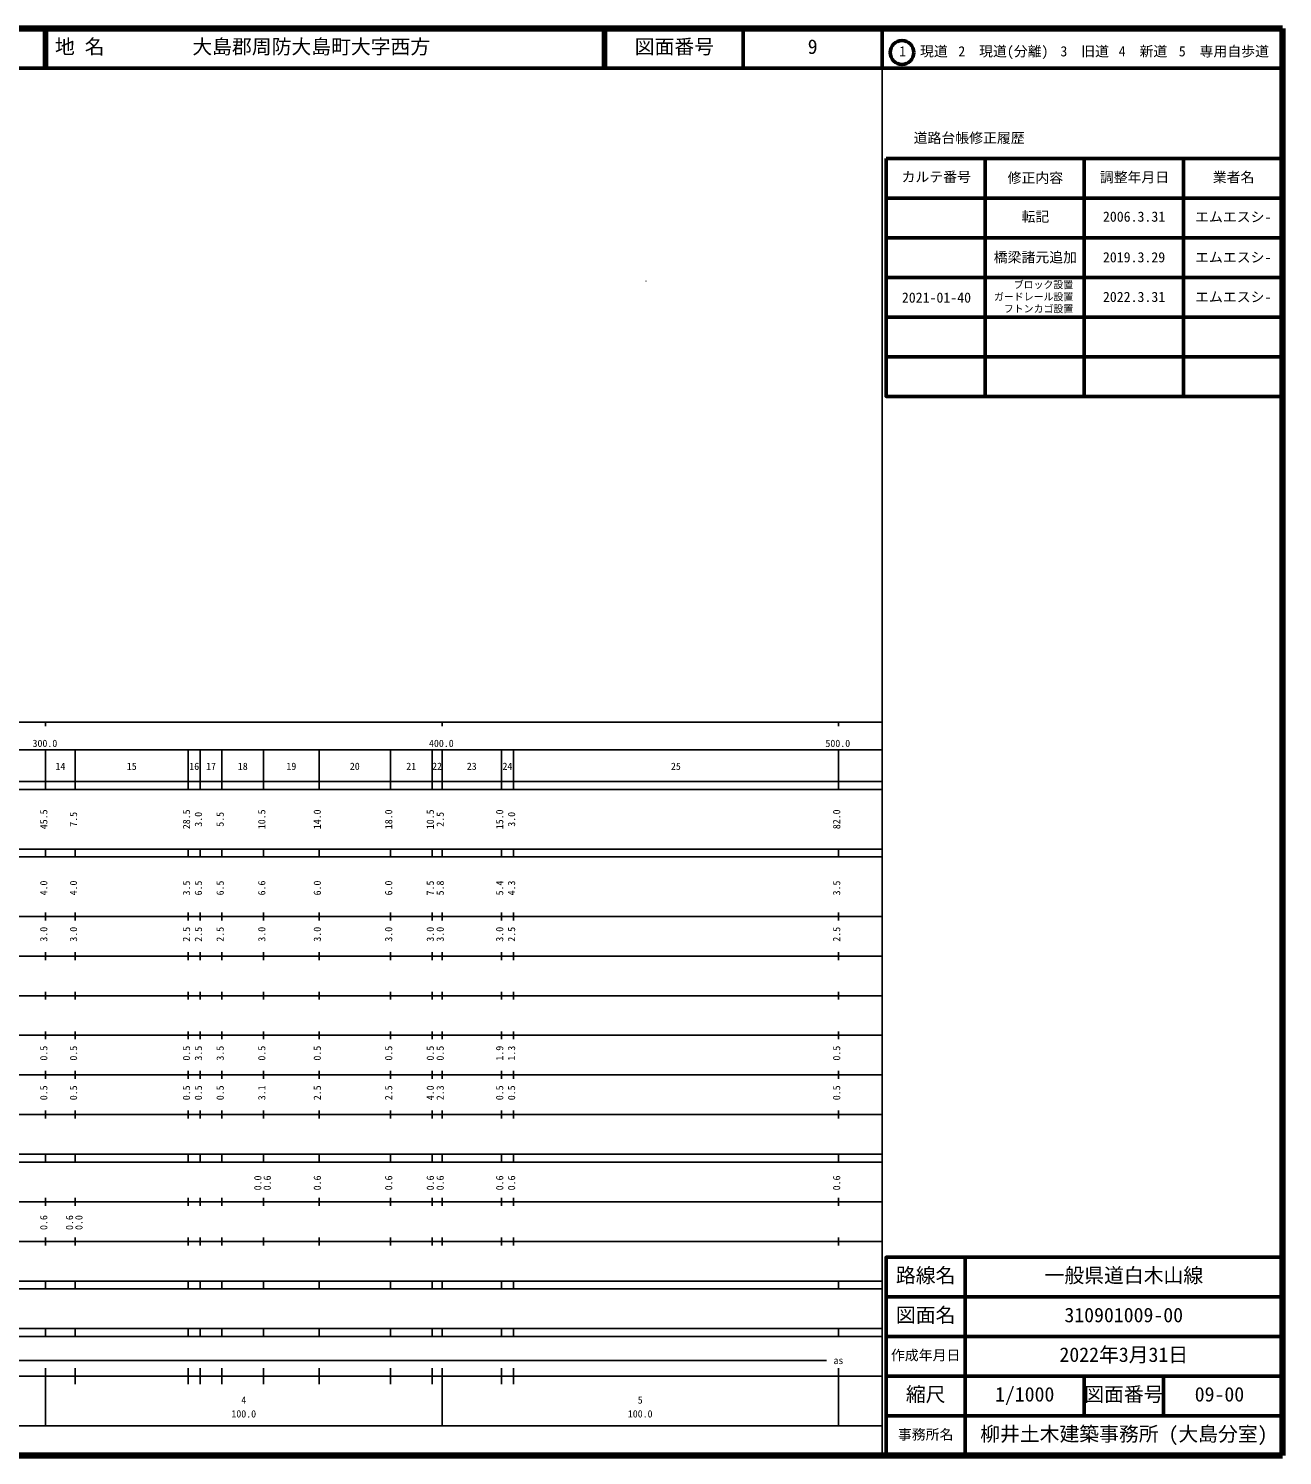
# Model space of a CAD drawing. Units: millimetres on the paper. Extents: x 40 to 680, y 20 to 380.
# Drawn here: x 363.7 to 680, y 20 to 380 of the extents above; entities that cross this region are included whole.
import ezdxf
from ezdxf.enums import TextEntityAlignment as Align

# ---------------------------------------------------------------- set-up
doc = ezdxf.new("R2010")
doc.units = ezdxf.units.MM
for name, color, linetype, lineweight in [('M-BMK-HTXT', 7, 'Continuous', 13), ('M-TTL', 2, 'Continuous', 140), ('M-TTL-BAND', 7, 'Continuous', 25), ('M-TTL-FRAM', 2, 'Continuous', 50), ('M-TTL-LINE', 7, 'Continuous', 50)]:
    doc.layers.add(name, color=color, linetype=linetype, lineweight=lineweight)
doc.layers.add('M-TTL-TXT', color=7, linetype='Continuous')
doc.styles.add('ＭＳ ゴシック', font='')
doc.styles.get('ＭＳ ゴシック').set_extended_font_data('MS Gothic')

msp = doc.modelspace()

# ---------------------------------------------------------------- linework, layer by layer
at = {"layer": 'M-BMK-HTXT'}
for radius in [0.0313, 0.025, 0.0188, 0.0125, 0.0063]:
    msp.add_circle((519.43, 316.267), radius, dxfattribs=at)
at = {"layer": 'M-TTL'}
for p, q in [((680, 380), (40, 380)), ((680, 20), (680, 380)), ((40, 20), (680, 20))]:
    msp.add_line(p, q, dxfattribs=at)
at = {"layer": 'M-TTL-BAND'}
for p, q in [((579, 20), (579, 370)), ((40, 205), (579, 205)), ((368, 205), (368, 204)), ((468, 205), (468, 204)), ((568, 205), (568, 204)), ((68, 198), (579, 198)), ((368, 188), (368, 198)), ((375.5, 188), (375.5, 198)), ((404, 188), (404, 198)), ((407, 188), (407, 198)), ((412.5, 188), (412.5, 198)), ((423, 188), (423, 198)), ((437, 188), (437, 198)), ((455, 188), (455, 198)), ((465.5, 188), (465.5, 198)), ((468, 188), (468, 198)), ((483, 188), (483, 198)), ((486, 188), (486, 198)), ((568, 188), (568, 198)), ((40, 190), (579, 190)), ((40, 188), (579, 188)), ((40, 173), (579, 173)), ((368, 171), (368, 173)), ((375.5, 171), (375.5, 173)), ((404, 171), (404, 173)), ((407, 171), (407, 173)), ((412.5, 171), (412.5, 173)), ((423, 171), (423, 173)), ((437, 171), (437, 173)), ((455, 171), (455, 173)), ((465.5, 171), (465.5, 173)), ((468, 171), (468, 173)), ((483, 171), (483, 173)), ((486, 171), (486, 173)), ((568, 171), (568, 173)), ((40, 171), (579, 171)), ((40, 156), (579, 156)), ((368, 155), (368, 157)), ((375.5, 155), (375.5, 157)), ((404, 155), (404, 157)), ((407, 155), (407, 157)), ((412.5, 155), (412.5, 157)), ((423, 155), (423, 157)), ((437, 155), (437, 157)), ((455, 155), (455, 157)), ((465.5, 155), (465.5, 157)), ((468, 155), (468, 157)), ((483, 155), (483, 157)), ((486, 155), (486, 157)), ((568, 155), (568, 157)), ((46, 146), (579, 146)), ((368, 145), (368, 147)), ((375.5, 145), (375.5, 147)), ((404, 145), (404, 147)), ((407, 145), (407, 147)), ((412.5, 145), (412.5, 147)), ((423, 145), (423, 147)), ((437, 145), (437, 147)), ((455, 145), (455, 147)), ((465.5, 145), (465.5, 147)), ((468, 145), (468, 147)), ((483, 145), (483, 147)), ((486, 145), (486, 147)), ((568, 145), (568, 147)), ((368, 135), (368, 137)), ((375.5, 135), (375.5, 137)), ((404, 135), (404, 137)), ((407, 135), (407, 137)), ((412.5, 135), (412.5, 137)), ((423, 135), (423, 137)), ((437, 135), (437, 137)), ((455, 135), (455, 137)), ((465.5, 135), (465.5, 137)), ((468, 135), (468, 137)), ((483, 135), (483, 137)), ((486, 135), (486, 137)), ((568, 135), (568, 137)), ((52, 136), (579, 136)), ((46, 126), (579, 126)), ((368, 125), (368, 127)), ((375.5, 125), (375.5, 127)), ((404, 125), (404, 127)), ((407, 125), (407, 127)), ((412.5, 125), (412.5, 127)), ((423, 125), (423, 127)), ((437, 125), (437, 127)), ((455, 125), (455, 127)), ((465.5, 125), (465.5, 127)), ((468, 125), (468, 127)), ((483, 125), (483, 127)), ((486, 125), (486, 127)), ((568, 125), (568, 127)), ((52, 116), (579, 116)), ((368, 115), (368, 117)), ((375.5, 115), (375.5, 117)), ((404, 115), (404, 117)), ((407, 115), (407, 117)), ((412.5, 115), (412.5, 117)), ((423, 115), (423, 117)), ((437, 115), (437, 117)), ((455, 115), (455, 117)), ((465.5, 115), (465.5, 117)), ((468, 115), (468, 117)), ((483, 115), (483, 117)), ((486, 115), (486, 117)), ((568, 115), (568, 117)), ((46, 106), (579, 106)), ((368, 105), (368, 107)), ((375.5, 105), (375.5, 107)), ((404, 105), (404, 107)), ((407, 105), (407, 107)), ((412.5, 105), (412.5, 107)), ((423, 105), (423, 107)), ((437, 105), (437, 107)), ((455, 105), (455, 107)), ((465.5, 105), (465.5, 107)), ((468, 105), (468, 107)), ((483, 105), (483, 107)), ((486, 105), (486, 107)), ((568, 105), (568, 107)), ((40, 96), (579, 96)), ((40, 94), (579, 94)), ((368, 94), (368, 96)), ((375.5, 94), (375.5, 96)), ((404, 94), (404, 96)), ((407, 94), (407, 96)), ((412.5, 94), (412.5, 96)), ((423, 94), (423, 96)), ((437, 94), (437, 96)), ((455, 94), (455, 96)), ((465.5, 94), (465.5, 96)), ((468, 94), (468, 96)), ((483, 94), (483, 96)), ((486, 94), (486, 96)), ((568, 94), (568, 96)), ((49, 84), (579, 84)), ((368, 83), (368, 85)), ((375.5, 83), (375.5, 85)), ((404, 83), (404, 85)), ((407, 83), (407, 85)), ((412.5, 83), (412.5, 85)), ((423, 83), (423, 85)), ((437, 83), (437, 85)), ((455, 83), (455, 85)), ((465.5, 83), (465.5, 85)), ((468, 83), (468, 85)), ((483, 83), (483, 85)), ((486, 83), (486, 85)), ((568, 83), (568, 85)), ((40, 74), (579, 74)), ((368, 73), (368, 75)), ((375.5, 73), (375.5, 75)), ((404, 73), (404, 75)), ((407, 73), (407, 75)), ((412.5, 73), (412.5, 75)), ((423, 73), (423, 75)), ((437, 73), (437, 75)), ((455, 73), (455, 75)), ((465.5, 73), (465.5, 75)), ((468, 73), (468, 75)), ((483, 73), (483, 75)), ((486, 73), (486, 75)), ((568, 73), (568, 75)), ((40, 64), (579, 64)), ((40, 62), (579, 62)), ((368, 62), (368, 64)), ((375.5, 62), (375.5, 64)), ((404, 62), (404, 64)), ((407, 62), (407, 64)), ((412.5, 62), (412.5, 64)), ((423, 62), (423, 64)), ((437, 62), (437, 64)), ((455, 62), (455, 64)), ((465.5, 62), (465.5, 64)), ((468, 62), (468, 64)), ((483, 62), (483, 64)), ((486, 62), (486, 64)), ((568, 62), (568, 64)), ((40, 52), (579, 52)), ((368, 50), (368, 52)), ((375.5, 50), (375.5, 52)), ((404, 50), (404, 52)), ((407, 50), (407, 52)), ((412.5, 50), (412.5, 52)), ((423, 50), (423, 52)), ((437, 50), (437, 52)), ((455, 50), (455, 52)), ((465.5, 50), (465.5, 52)), ((468, 50), (468, 52)), ((483, 50), (483, 52)), ((486, 50), (486, 52)), ((568, 50), (568, 52)), ((40, 50), (579, 50)), ((71, 44), (565, 44)), ((40, 40), (579, 40)), ((368, 27.5), (368, 42)), ((375.5, 38), (375.5, 42)), ((404, 38), (404, 42)), ((407, 38), (407, 42)), ((412.5, 38), (412.5, 42)), ((423, 38), (423, 42)), ((437, 38), (437, 42)), ((455, 38), (455, 42)), ((465.5, 38), (465.5, 42)), ((468, 27.5), (468, 42)), ((483, 38), (483, 42)), ((486, 38), (486, 42)), ((568, 27.5), (568, 42)), ((68, 27.5), (579, 27.5))]:
    msp.add_line(p, q, dxfattribs=at)
at = {"layer": 'M-TTL-FRAM'}
msp.add_line((580, 347.197), (680, 347.197), dxfattribs=at)
for points in [[(580, 347.197), (580, 287.197), (680, 287.197)], [(680, 70), (580, 70), (580, 20)]]:
    msp.add_lwpolyline(points, dxfattribs=at)
at = {"layer": 'M-TTL-LINE'}
for p, q in [((367.75, 380), (367.75, 370)), ((368.25, 380), (368.25, 370)), ((508.747, 380), (508.747, 370)), ((509.247, 380), (509.247, 370)), ((543.996, 380), (543.996, 370)), ((579, 380), (579, 370)), ((40, 370), (680, 370)), ((605, 347.197), (605, 287.197)), ((630, 347.197), (630, 287.197)), ((655, 347.197), (655, 287.197)), ((580, 337.197), (680, 337.197)), ((580, 327.197), (680, 327.197)), ((580, 317.197), (680, 317.197)), ((580, 307.197), (680, 307.197)), ((580, 297.197), (680, 297.197)), ((600, 70), (600, 20)), ((680, 60), (580, 60)), ((680, 50), (580, 50)), ((680, 40), (580, 40)), ((630, 40), (630, 30)), ((650, 40), (650, 30)), ((680, 30), (580, 30))]:
    msp.add_line(p, q, dxfattribs=at)
msp.add_circle((584.031, 373.958), 3, dxfattribs=at)

# ---------------------------------------------------------------- texts
at = {"layer": 'M-TTL-BAND', "style": 'ＭＳ ゴシック'}
for s, p in [('300.0', (364.719, 198.195)), ('400.0', (464.719, 198.195)), ('500.0', (564.719, 198.195)), ('14', (370.5, 192.405)), ('15', (388.5, 192.405)), ('16', (404.25, 192.405)), ('17', (408.5, 192.405)), ('18', (416.5, 192.405)), ('19', (428.75, 192.405)), ('20', (444.75, 192.405)), ('21', (459, 192.405)), ('22', (465.5, 192.405)), ('23', (474.25, 192.405)), ('24', (483.25, 192.405)), ('25', (525.75, 192.405)), ('as', (566.75, 42.5)), ('4', (417.375, 32.523)), ('5', (517.375, 32.523)), ('100.0', (414.875, 29.033)), ('100.0', (514.875, 29.033))]:
    msp.add_text(s, height=1.833, dxfattribs=at).set_placement(p, align=Align.BOTTOM_LEFT)
for s, p in [('45.5', (369, 178)), ('7.5', (376.5, 178.625)), ('28.5', (405, 178)), ('3.0', (408, 178.625)), ('5.5', (413.5, 178.625)), ('10.5', (424, 178)), ('14.0', (438, 178)), ('18.0', (456, 178)), ('10.5', (466.5, 178)), ('2.5', (469, 178.625)), ('15.0', (484, 178)), ('3.0', (487, 178.625)), ('82.0', (569, 178)), ('4.0', (369, 161.299)), ('4.0', (376.5, 161.299)), ('3.5', (405, 161.299)), ('6.5', (408, 161.299)), ('6.5', (413.5, 161.299)), ('6.6', (424, 161.299)), ('6.0', (438, 161.299)), ('6.0', (456, 161.299)), ('7.5', (466.5, 161.299)), ('5.8', (469, 161.299)), ('5.4', (484, 161.299)), ('4.3', (487, 161.299)), ('3.5', (569, 161.299)), ('3.0', (369, 149.625)), ('3.0', (376.5, 149.625)), ('2.5', (405, 149.625)), ('2.5', (408, 149.625)), ('2.5', (413.5, 149.625)), ('3.0', (424, 149.625)), ('3.0', (438, 149.625)), ('3.0', (456, 149.625)), ('3.0', (466.5, 149.625)), ('3.0', (469, 149.625)), ('3.0', (484, 149.625)), ('2.5', (487, 149.625)), ('2.5', (569, 149.625)), ('0.5', (369, 119.625)), ('0.5', (376.5, 119.625)), ('0.5', (405, 119.625)), ('3.5', (408, 119.625)), ('3.5', (413.5, 119.625)), ('0.5', (424, 119.625)), ('0.5', (438, 119.625)), ('0.5', (456, 119.625)), ('0.5', (466.5, 119.625)), ('0.5', (469, 119.625)), ('1.9', (484, 119.625)), ('1.3', (487, 119.625)), ('0.5', (569, 119.625)), ('0.5', (369, 109.625)), ('0.5', (376.5, 109.625)), ('0.5', (405, 109.625)), ('0.5', (408, 109.625)), ('0.5', (413.5, 109.625)), ('3.1', (424, 109.625)), ('2.5', (438, 109.625)), ('2.5', (456, 109.625)), ('4.0', (466.5, 109.625)), ('2.3', (469, 109.625)), ('0.5', (484, 109.625)), ('0.5', (487, 109.625)), ('0.5', (569, 109.625)), ('0.0', (423, 86.889)), ('0.6', (425.37, 86.889)), ('0.6', (438, 86.889)), ('0.6', (456, 86.889)), ('0.6', (466.5, 86.889)), ('0.6', (469, 86.889)), ('0.6', (484, 86.889)), ('0.6', (487, 86.889)), ('0.6', (569, 86.889)), ('0.6', (369, 76.889)), ('0.6', (375.5, 76.889)), ('0.0', (377.87, 76.889))]:
    msp.add_text(s, height=1.833, rotation=90, dxfattribs=at).set_placement(p, align=Align.BOTTOM_LEFT)
at = {"layer": 'M-TTL-TXT', "style": 'ＭＳ ゴシック'}
for s, height, p in [('地 名', 3.666, (370.38, 372.5)), ('大島郡周防大島町大字西方', 3.666, (405.024, 372.5)), ('図面番号', 3.666, (516.621, 372.5)), ('9', 3.666, (560.246, 372.5)), ('1\u3000現道', 2.566, (583.323, 372.208)), ('2\u3000現道(分離)', 2.566, (598.244, 372.208)), ('3\u3000旧道', 2.566, (623.996, 372.208)), ('4\u3000新道', 2.566, (638.699, 372.208)), ('5\u3000専用自歩道', 2.566, (653.853, 372.208)), ('道路台帳修正履歴', 2.566, (586.968, 350.363)), ('カルテ番号', 2.566, (583.925, 340.527)), ('修正内容', 2.566, (610.675, 340.273)), ('調整年月日', 2.566, (633.925, 340.447)), ('業者名', 2.566, (662.425, 340.447)), ('転記', 2.566, (614.175, 330.495)), ('2006.3.31', 2.566, (634.712, 330.495)), ('エムエスシ-', 2.566, (657.962, 330.439)), ('橋梁諸元追加', 2.566, (607.175, 320.243)), ('2019.3.29', 2.566, (634.712, 320.243)), ('エムエスシ-', 2.566, (657.962, 320.243)), ('2021-01-40', 2.566, (583.996, 310.071)), ('ガードレール設置', 1.833, (607.231, 310.863)), ('ブロック設置', 1.833, (612.217, 313.903)), ('2022.3.31', 2.566, (634.712, 310.243)), ('エムエスシ-', 2.566, (657.962, 310.243)), ('フトンカゴ設置', 1.833, (609.724, 307.823)), ('路線名', 3.666, (582.5, 62.5)), ('一般県道白木山線', 3.666, (620, 62.5)), ('図面名', 3.666, (582.5, 52.5)), ('310901009-00', 3.666, (625, 52.5)), ('作成年月日', 2.566, (581.25, 43.25)), ('2022年3月31日', 3.666, (623.75, 42.5)), ('縮尺', 3.666, (585, 32.5)), ('1/1000', 3.666, (607.5, 32.5)), ('図面番号', 3.666, (630, 32.5)), ('09-00', 3.666, (657.875, 32.5)), ('事務所名', 2.566, (583, 23.25)), ('柳井土木建築事務所 (大島分室)', 3.666, (603.75, 22.5))]:
    msp.add_text(s, height=height, dxfattribs=at).set_placement(p, align=Align.BOTTOM_LEFT)

doc.saveas('drawing.dxf')
